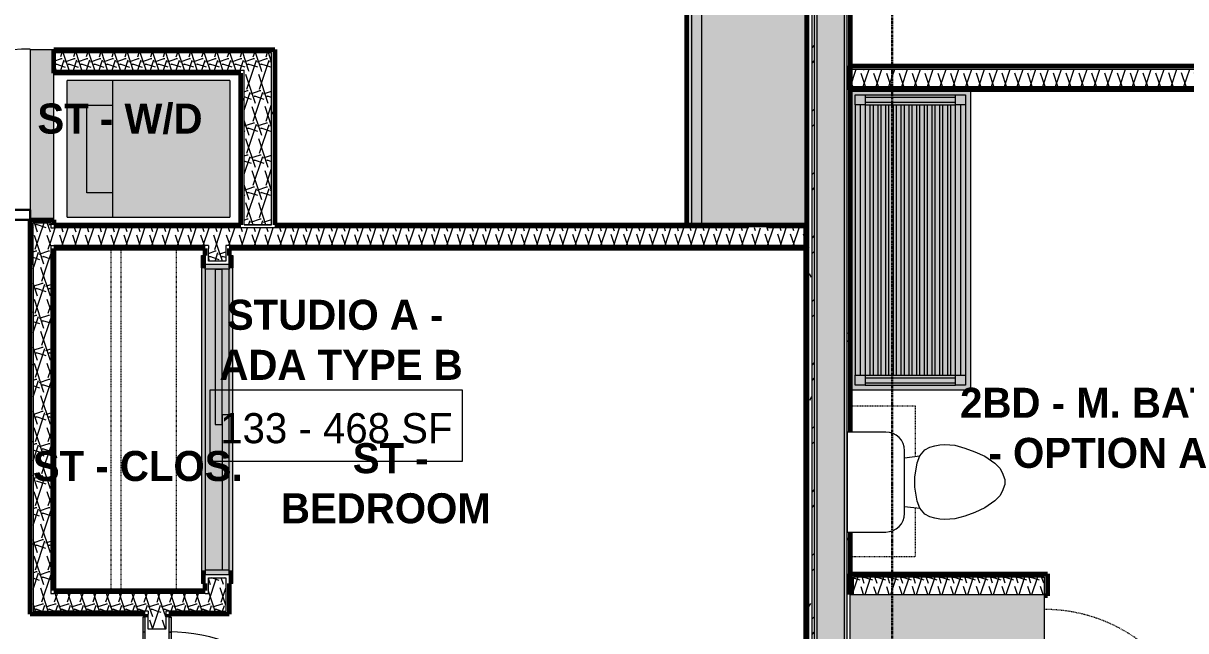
# Model space of a CAD drawing. Header units: inches. Extents: x -4110 to -1807, y 9775 to 11251.
# Drawn here: x -2673.8 to -2441.7, y 10570.9 to 10692.1 of the extents above; entities that cross this region are included whole.
import ezdxf

# ---------------------------------------------------------------- set-up
doc = ezdxf.new("R2010")
doc.units = ezdxf.units.IN
doc.header["$MEASUREMENT"] = 0
doc.linetypes.add('Dash', pattern=[0.25, 0.125, -0.125])
doc.linetypes.add('Grid Line 1_2_', pattern=[0.875, 0.5, -0.125, 0.125, -0.125])
for name, color, linetype, lineweight in [('0-1', 7, 'Continuous', 5), ('0-2', 7, 'Continuous', 9), ('A-AREA-IDEN', 2, 'Continuous', 9), ('A-DOOR', 31, 'Continuous', 18), ('A-DOOR-3', 7, 'Continuous', 9), ('A-DOOR-4', 50, 'Continuous', 30), ('A-DOOR-FRAM-1', 31, 'Continuous', 18), ('A-DOOR-FRAM-2', 7, 'Continuous', 9), ('A-WALL', 113, 'Continuous', 18), ('A-WALL-1', 8, 'Continuous', 5), ('A-WALL-4', 252, 'Continuous', 18), ('A-WALL-5', 250, 'Continuous', 60), ('A-WALL-6', 10, 'Continuous', 18), ('A-WALL-PATT-1', 7, 'Continuous', 9), ('A-WALL-PATT-2', 253, 'Continuous', 9), ('A-WALL-PATT-4', 111, 'Continuous', 9), ('I-WALL-4', 2, 'Continuous', 5), ('I-WALL-5', 2, 'Continuous', 60), ('P-SANR-FIXT-1', 135, 'Continuous', 9), ('P-SANR-FIXT-2', 7, 'Continuous', 9), ('P-SANR-FIXT-3', 90, 'Continuous', 9), ('P-SANR-FIXT-4', 253, 'Continuous', 9), ('P-SANR-FIXT-HDLN-1', 7, 'Dash', 9), ('Q-CASE-1', 7, 'Continuous', 9), ('Q-CASE-3', 90, 'Continuous', 9), ('Q-CASE-4', 127, 'Continuous', 9), ('Q-CASE-5', 7, 'Dash', 9), ('Q-CASE-6', 253, 'Continuous', 9), ('Q-CASE-7', 250, 'Continuous', 60), ('Q-CASE-HDLN-1', 7, 'Dash', 9), ('S-GRID-1', 1, 'Grid Line 1_2_', 30)]:
    doc.layers.add(name, color=color, linetype=linetype, lineweight=lineweight)
doc.styles.add('Century Gothic', font='ufonts.com_century-gothic.ttf', dxfattribs={"height": 6})
doc.styles.add('Century Gothic_B', font='GOTHICB.TTF', dxfattribs={"height": 6})
pattern_1 = [(161.57, (0.32, 0.32), (-2.560496185, -0.000537386), [0, -18.214, 2.022, 0]), (18.43, (-0.32, 0.32), (-2.560496185, 0.000537386), [0, -18.214, 2.022, 0]), (108.43, (0.32, 0.32), (1.27922091, -6.400876726), [6.07, -14.166]), (71.57, (-0.32, 0.32), (1.27922091, 6.400876726), [6.07, -14.166])]
pattern_2 = [(0, (0, 0), (20.48, 5.12), [0.845, -14.515, 0.845, -14.515, -81.92]), (0, (0, 0), (20.48, 5.12), [-30.72, 0.845, -29.875, 0.845, -14.515, -35.84]), (0, (0, 0), (20.48, 5.12), [-76.8, 0.845, -9.395, 0.845, -24.755]), (120, (7.68, 2.56), (-14.67405, 15.1762003), [0.845, -14.515, 0.845, -14.515, -81.92]), (120, (7.68, 2.56), (-14.67405, 15.1762003), [-30.72, 0.845, -29.875, 0.845, -14.515, -35.84]), (120, (7.68, 2.56), (-14.67405, 15.1762003), [-76.8, 0.845, -9.395, 0.845, -24.755]), (240, (10.24, 12.8), (-5.80595, -20.2962003), [0.845, -14.515, 0.845, -14.515, -81.92]), (240, (10.24, 12.8), (-5.80595, -20.2962003), [-30.72, 0.845, -29.875, 0.845, -14.515, -35.84]), (240, (10.24, 12.8), (-5.80595, -20.2962003), [-76.8, 0.845, -9.395, 0.845, -24.755])]

# ---------------------------------------------------------------- blocks, each defined once
blk = doc.blocks.new('SLIDING - FLUSH - SLIDING - FLUSH - 5-0 x 6-8-3203586-ENLARGED RCP - 1ST FLOOR PLAN - WEST')
at = {"layer": 'A-DOOR'}
for points in [[(-31, 3.25), (-32.75, 3.25), (-32.75, 2.5), (-30.25, 2.5), (-30.25, 3.25)], [(-18.23, 3.25), (-30.25, 3.25), (-30.25, 2.5), (30.25, 2.5), (30.25, 3.25), (-11.23, 3.25)], [(31, 3.25), (30.25, 3.25), (30.25, 2.5), (32.75, 2.5), (32.75, 3.25), (31.63, 3.25)], [(30, 0.5), (-1, 0.5), (-1, -0.88), (30, -0.88)], [(-31, -2.25), (-32.75, -2.25), (-32.75, -3), (-30.25, -3), (-30.25, -2.25)], [(-18.23, -2.25), (-30.25, -2.25), (-30.25, -3), (30.25, -3), (30.25, -2.25), (-13.8, -2.25)], [(-18.23, -0.88), (-30, -0.88), (-30, -2.25), (1, -2.25), (1, -0.88), (-13.16, -0.88)], [(31.63, -2.25), (30.25, -2.25), (30.25, -3), (32.75, -3), (32.75, -2.25)]]:
    blk.add_hatch(color=256, dxfattribs=at).paths.add_polyline_path(points, flags=0)
at = {"layer": 'A-DOOR-FRAM-1'}
for points in [[(-30, 2.5), (-31, 2.5), (-31, -2.25), (-30, -2.25), (-30, 1.64)], [(30.25, 2.5), (30, 2.5), (30, -2.25), (31, -2.25), (31, 2.5)]]:
    blk.add_hatch(color=256, dxfattribs=at).paths.add_polyline_path(points, flags=0)
h = blk.add_hatch(color=256, dxfattribs=at)
h.paths.add_polyline_path([(-11.58, 2.5), (-30, 2.5), (-30, -0.88), (-1, -0.88), (-1, 0.5), (30, 0.5), (30, 2.5), (-1, 2.5)], flags=0)
h.paths.add_polyline_path([(30, -0.88), (1, -0.88), (1, -2.25), (30, -2.25), (30, -1.63)], flags=0)
at = {"layer": 'A-DOOR-3'}
for p, q in [((-32.75, 2.5), (-32.75, 3.25)), ((-30.25, 3.25), (-32.75, 3.25)), ((-32.75, 2.5), (-30.25, 2.5)), ((30.25, 3.25), (-30.25, 3.25)), ((-30.25, 3.25), (-30.25, 2.5)), ((30.25, 2.5), (30.25, 3.25)), ((30.25, 3.25), (32.75, 3.25)), ((32.75, 2.5), (30.25, 2.5)), ((32.75, 3.25), (32.75, 2.5)), ((30, 0.5), (-1, 0.5)), ((-1, 0.5), (-1, -0.88)), ((30, 0.5), (30, -0.88)), ((-32.75, -3), (-32.75, -2.25)), ((-30.25, -2.25), (-32.75, -2.25)), ((-30.25, -2.25), (-30.25, -3)), ((1, -0.88), (-30, -0.88)), ((-30, -0.88), (-30, -2.25)), ((-30, -2.25), (1, -2.25)), ((-1, -0.88), (30, -0.88)), ((1, -0.88), (1, -2.25)), ((30.25, -2.25), (32.75, -2.25)), ((30.25, -3), (30.25, -2.25)), ((32.75, -2.25), (32.75, -3)), ((-32.75, -3), (-30.25, -3)), ((-30.25, -3), (30.25, -3)), ((32.75, -3), (30.25, -3))]:
    blk.add_line(p, q, dxfattribs=at)
at = {"layer": 'A-DOOR-FRAM-2'}
for p, q in [((-31, -2.25), (-31, 2.5)), ((-30, 2.5), (-31, 2.5)), ((30, 2.5), (-30, 2.5)), ((-30, 2.5), (-30, -2.25)), ((30, -2.25), (30, 2.5)), ((30, 2.5), (31, 2.5)), ((31, 2.5), (31, -2.25)), ((-31, -2.25), (-30, -2.25)), ((1, -2.25), (30, -2.25)), ((31, -2.25), (30, -2.25))]:
    blk.add_line(p, q, dxfattribs=at)
blk = doc.blocks.new('SWING - SINGLE - FLUSH - SWING - FLUSH - 2-10 x 6-8 - PRIVACY-3983842-ENLARGED RCP - 1ST FLOOR PLAN - WEST')
at = {"layer": 'A-DOOR-FRAM-1'}
for points in [[(-20, 2.37), (-17, 2.37), (-17, 2.87), (-20, 2.87)], [(-7.96, 2.37), (17, 2.37), (17, 2.87), (-17, 2.87), (-17, 2.37)], [(17, 2.37), (20, 2.37), (20, 2.87), (17, 2.87)], [(-19.52, -2.88), (-17, -2.88), (-17, -2.38), (-20, -2.38), (-20, -2.88), (-19.8, -2.88)], [(-17, -2.88), (17, -2.88), (17, -2.38), (-17, -2.38)], [(17, -2.88), (20, -2.88), (20, -2.38), (17, -2.38)]]:
    blk.add_hatch(color=256, dxfattribs=at).paths.add_polyline_path(points, flags=0)
at = {"layer": 'A-DOOR-3'}
blk.add_arc((17, 2.37), 34.07, 93.3657, 180, dxfattribs=at)
at = {"layer": 'A-DOOR-4'}
for p, q in [((15, 2.37), (15, 36.38)), ((17, 36.38), (15, 36.38)), ((17, 2.37), (17, 36.38)), ((17, 2.37), (15, 2.37))]:
    blk.add_line(p, q, dxfattribs=at)
at = {"layer": 'A-DOOR-FRAM-2'}
for p, q in [((-17, 2.87), (-20, 2.87)), ((-20, 2.37), (-20, 2.87)), ((-20, 2.37), (-17, 2.37)), ((17, 2.87), (-17, 2.87)), ((-17, 2.37), (-17, 2.87)), ((-17, 2.37), (17, 2.37)), ((20, 2.87), (17, 2.87)), ((17, 2.37), (17, 2.87)), ((17, 2.37), (20, 2.37)), ((20, 2.37), (20, 2.87)), ((-17, -2.38), (-20, -2.38)), ((-20, -2.38), (-20, -2.88)), ((-20, -2.88), (-17, -2.88)), ((17, -2.38), (-17, -2.38)), ((-17, -2.38), (-17, -2.88)), ((-17, -2.88), (17, -2.88)), ((20, -2.38), (17, -2.38)), ((17, -2.38), (17, -2.88)), ((17, -2.88), (20, -2.88)), ((20, -2.38), (20, -2.88))]:
    blk.add_line(p, q, dxfattribs=at)
blk = doc.blocks.new('OD_CW_Closet - OD_CW_Closet-3786599-ENLARGED RCP - 1ST FLOOR PLAN - WEST')
at = {"layer": 'Q-CASE-HDLN-1'}
for p, q in [((0.74, 0), (68.99, 0)), ((0.74, -11), (68.99, -11)), ((0.74, -13), (68.99, -13)), ((68.99, -24), (0.74, -24))]:
    blk.add_line(p, q, dxfattribs=at)
blk = doc.blocks.new('SWING - SINGLE - FLUSH - SWING - OFFSET PIVOT - 34_ x 80_ - DRYWALL FRAME-3983854-ENLARGED RCP - 1ST FLOOR PLAN - WEST')
at = {"layer": 'A-DOOR-3'}
blk.add_arc((17, -2.37), 34.07, 180, 266.6343, dxfattribs=at)
at = {"layer": 'A-DOOR-4'}
for p, q in [((15, -2.37), (15, -36.38)), ((17, -2.37), (15, -2.37)), ((17, -2.37), (17, -36.38)), ((17, -36.38), (15, -36.38))]:
    blk.add_line(p, q, dxfattribs=at)
blk = doc.blocks.new('Stacked Washer and Dryer - 26_x25_ - Private-1352637-ENLARGED RCP - 1ST FLOOR PLAN - WEST')
at = {"layer": 'P-SANR-FIXT-1'}
blk.add_hatch(color=256, dxfattribs=at).paths.add_polyline_path([(0, 13.62), (0, -13.63), (32.44, -13.63), (32.44, 13.62), (9.93, 13.62)], flags=0)
at = {"layer": 'P-SANR-FIXT-2'}
for p, q in [((32.44, 13.62), (0, 13.62)), ((0, -13.63), (0, 13.62)), ((23.34, 13.62), (23.34, -13.63)), ((32.44, 13.62), (32.44, -13.63)), ((23.34, 8.75), (28.53, 8.75)), ((28.53, 8.75), (28.53, -8.75)), ((28.53, -8.75), (23.34, -8.75)), ((0, -13.63), (32.44, -13.63))]:
    blk.add_line(p, q, dxfattribs=at)
blk = doc.blocks.new('OD_CW_Base Cabinet - OD_CW_Base Cabinet-3857750-ENLARGED RCP - 1ST FLOOR PLAN - WEST')
at = {"layer": 'Q-CASE-6'}
for points in [[(0.74, 24), (0.74, 3), (162.69, 3), (162.69, 24), (68.76, 24)], [(0.74, 1), (162.69, 1), (162.69, 3), (0.74, 3)], [(0.74, 0), (162.69, 0), (162.69, 1), (0.74, 1)]]:
    blk.add_hatch(color=256, dxfattribs=at).paths.add_polyline_path(points, flags=0)
at = {"layer": 'Q-CASE-1'}
for p, q in [((0.74, 24), (0.74, 3)), ((0.74, 24), (162.69, 24)), ((162.69, 3), (162.69, 24)), ((0.74, 3), (0.74, 1)), ((0.74, 3), (162.69, 3)), ((162.69, 1), (162.69, 3)), ((0.74, 1), (0.74, 0)), ((0.74, 1), (162.69, 1)), ((0.74, 1), (162.69, 1)), ((0.74, 0), (162.69, 0)), ((162.69, 0), (162.69, 1))]:
    blk.add_line(p, q, dxfattribs=at)
at = {"layer": 'Q-CASE-7'}
for p, q in [((162.69, 24), (0.74, 24)), ((0.74, 24), (0.74, 0)), ((162.69, 0), (162.69, 24)), ((0.74, 0), (162.69, 0))]:
    blk.add_line(p, q, dxfattribs=at)
blk = doc.blocks.new('Toilet-Domestic-3D - Toilet-Domestic-3D-3234795-ENLARGED RCP - 1ST FLOOR PLAN - WEST')
at = {"layer": 'P-SANR-FIXT-2'}
for p, q in [((-1.87, 11.5), (-0.5, 12)), ((-0.5, 12), (0.5, 12)), ((0.5, 12), (1.87, 11.5)), ((-5.13, 8), (-3.74, 10)), ((-3.74, 10), (-2.74, 11)), ((-2.74, 11), (-1.87, 11.5)), ((1.87, 11.5), (2.74, 11)), ((2.74, 11), (3.74, 10)), ((3.74, 10), (5.13, 8)), ((-6.06, 6), (-5.13, 8)), ((5.13, 8), (6.06, 6)), ((-6.79, 4), (-6.06, 6)), ((6.06, 6), (6.79, 4)), ((-7.33, 1.99), (-6.79, 4)), ((6.79, 4), (7.33, 1.99)), ((-7.5, 0), (-7.33, 1.99)), ((7.33, 1.99), (7.5, 0)), ((-7.41, -1), (-7.5, 0)), ((-7.24, -2), (-7.41, -1)), ((-6.97, -3), (-7.24, -2)), ((7.24, -2), (6.97, -3)), ((7.41, -1), (7.24, -2)), ((7.5, 0), (7.41, -1)), ((-6.4, -4), (-6.97, -3)), ((-5.21, -5), (-6.4, -4)), ((6.4, -4), (5.21, -5)), ((6.97, -3), (6.4, -4)), ((-3.84, -5.5), (-5.21, -5)), ((-4.86, -8.02), (-5.21, -5)), ((-1, -6), (-3.84, -5.5)), ((1, -6), (-1, -6)), ((3.84, -5.5), (1, -6)), ((5.21, -5), (3.84, -5.5)), ((4.86, -8.02), (5.21, -5)), ((6.25, -8.02), (-6.25, -8.02)), ((-9.98, -11.75), (-9.98, -19.48)), ((9.98, -19.48), (9.98, -11.75)), ((-9.98, -19.48), (9.98, -19.48))]:
    blk.add_line(p, q, dxfattribs=at)
for centre, start, end in [((-6.25, -11.75), 90, 180), ((6.25, -11.75), 0, 90)]:
    blk.add_arc(centre, 3.73, start, end, dxfattribs=at)
blk = doc.blocks.new('Bath Vanity - Bath Vanity 60_-V10-ENLARGED RCP - 1ST FLOOR PLAN - WEST')
at = {"layer": 'Q-CASE-3'}
h = blk.add_hatch(color=256, dxfattribs=at)
h.paths.add_polyline_path([(-29.26, 0), (-29.26, -24), (30.74, -24), (30.74, 0), (-28.51, 0)], flags=0)
h.paths.add_polyline_path([(-28.26, -22), (-28.26, -1), (29.74, -1), (29.74, -23), (-28.26, -23)], flags=0)
h.paths.add_polyline_path([(-26.26, -21), (-26.26, -22), (27.74, -22), (27.74, -21), (12.55, -21)], flags=0)
h.paths.add_polyline_path([(-26.26, -13.27), (-26.26, -13.82), (27.74, -13.82), (27.74, -13.27), (12.55, -13.27)], flags=0)
h.paths.add_polyline_path([(-26.26, -2), (-26.26, -3), (27.74, -3), (27.74, -2), (12.55, -2)], flags=0)
h.paths.add_polyline_path([(-26.26, -10.18), (-26.26, -10.73), (27.74, -10.73), (27.74, -10.18), (12.55, -10.18)], flags=0)
h.paths.add_polyline_path([(-26.26, -8.64), (-26.26, -9.18), (27.74, -9.18), (27.74, -8.64), (12.55, -8.64)], flags=0)
h.paths.add_polyline_path([(-26.26, -7.09), (-26.26, -7.64), (27.74, -7.64), (27.74, -7.09), (12.55, -7.09)], flags=0)
h.paths.add_polyline_path([(-26.26, -15.36), (27.74, -15.36), (27.74, -14.82), (-26.26, -14.82)], flags=0)
h.paths.add_polyline_path([(-26.26, -16.91), (27.74, -16.91), (27.74, -16.36), (-26.26, -16.36)], flags=0)
h.paths.add_polyline_path([(-26.26, -5.55), (-26.26, -6.09), (27.74, -6.09), (27.74, -5.55), (12.55, -5.55)], flags=0)
h.paths.add_polyline_path([(-26.26, -18.45), (27.74, -18.45), (27.74, -17.91), (-26.26, -17.91)], flags=0)
h.paths.add_polyline_path([(-26.26, -4), (-26.26, -4.55), (27.74, -4.55), (27.74, -4), (12.55, -4)], flags=0)
h.paths.add_polyline_path([(-26.26, -11.73), (-26.26, -12.27), (27.74, -12.27), (27.74, -11.73), (12.55, -11.73)], flags=0)
h.paths.add_polyline_path([(-26.26, -19.45), (-26.26, -20), (27.74, -20), (27.74, -19.45), (12.55, -19.45)], flags=0)
at = {"layer": 'Q-CASE-4'}
h = blk.add_hatch(color=256, dxfattribs=at)
h.paths.add_polyline_path([(-28.26, -22), (-28.26, -23), (-26.26, -23), (-26.26, -21), (-28.26, -21)], flags=0)
h.paths.add_polyline_path([(-28.26, -1), (-28.26, -3), (-26.26, -3), (-26.26, -1)], flags=0)
h.paths.add_polyline_path([(27.74, -23), (29.74, -23), (29.74, -21), (27.74, -21), (27.74, -22)], flags=0)
h.paths.add_polyline_path([(27.74, -3), (29.74, -3), (29.74, -1), (27.74, -1), (27.74, -2)], flags=0)
for points in [[(-26.26, -1), (-26.26, -2), (27.74, -2), (27.74, -1), (12.55, -1)], [(-28.26, -20), (-28.26, -21), (-27.76, -21), (-27.76, -3), (-28.26, -3), (-28.26, -19.45)], [(-27.76, -21), (-26.76, -21), (-26.76, -3), (-27.76, -3), (-27.76, -20.24)], [(-26.76, -3), (-26.76, -21), (-26.26, -21), (-26.26, -3)], [(-26.26, -3), (-26.26, -4), (27.74, -4), (27.74, -3), (12.55, -3)], [(-26.26, -4.55), (-26.26, -5.55), (27.74, -5.55), (27.74, -4.55), (12.55, -4.55)], [(27.74, -5.55), (27.74, -21), (28.24, -21), (28.24, -3), (27.74, -3), (27.74, -4.55)], [(28.24, -4.55), (28.24, -21), (29.24, -21), (29.24, -3), (28.24, -3), (28.24, -4)], [(29.24, -4.55), (29.24, -21), (29.74, -21), (29.74, -3), (29.24, -3), (29.24, -4)], [(-26.26, -6.09), (-26.26, -7.09), (27.74, -7.09), (27.74, -6.09), (12.55, -6.09)], [(-26.26, -7.64), (-26.26, -8.64), (27.74, -8.64), (27.74, -7.64), (12.55, -7.64)], [(-26.26, -9.18), (-26.26, -10.18), (27.74, -10.18), (27.74, -9.18), (12.55, -9.18)], [(-26.26, -10.73), (-26.26, -11.73), (27.74, -11.73), (27.74, -10.73), (12.55, -10.73)], [(-26.26, -12.27), (-26.26, -13.27), (27.74, -13.27), (27.74, -12.27), (12.55, -12.27)], [(-26.26, -13.82), (-26.26, -14.82), (27.74, -14.82), (27.74, -13.82), (12.55, -13.82)], [(-26.26, -15.36), (-26.26, -16.36), (27.74, -16.36), (27.74, -15.36), (12.55, -15.36)], [(-26.26, -16.91), (-26.26, -17.91), (27.74, -17.91), (27.74, -16.91), (12.55, -16.91)], [(-26.26, -18.45), (-26.26, -19.45), (27.74, -19.45), (27.74, -18.45), (12.55, -18.45)], [(-26.26, -20), (-26.26, -21), (27.74, -21), (27.74, -20), (12.55, -20)], [(-26.26, -23), (27.74, -23), (27.74, -22), (-26.26, -22)]]:
    blk.add_hatch(color=256, dxfattribs=at).paths.add_polyline_path(points, flags=0)
at = {"layer": 'Q-CASE-1'}
for p, q in [((-29.26, -24), (-29.26, 0)), ((-28.26, -3), (-28.26, -1)), ((-28.26, -1), (-26.26, -1)), ((27.74, -1), (-26.26, -1)), ((-26.26, -1), (-26.26, -3)), ((27.74, -2), (-26.26, -2)), ((27.74, -3), (27.74, -1)), ((27.74, -1), (29.74, -1)), ((29.74, -1), (29.74, -3)), ((-28.26, -3), (-28.26, -21)), ((-26.26, -3), (-28.26, -3)), ((-27.76, -3), (-27.76, -21)), ((-26.76, -3), (-26.76, -21)), ((27.74, -3), (-26.26, -3)), ((-26.26, -3), (-26.26, -21)), ((-26.26, -4), (27.74, -4)), ((27.74, -4.55), (-26.26, -4.55)), ((27.74, -3), (27.74, -21)), ((29.74, -3), (27.74, -3)), ((28.24, -3), (28.24, -21)), ((29.24, -3), (29.24, -21)), ((29.74, -3), (29.74, -21)), ((-26.26, -5.55), (27.74, -5.55)), ((27.74, -6.09), (-26.26, -6.09)), ((-26.26, -7.09), (27.74, -7.09)), ((27.74, -7.64), (-26.26, -7.64)), ((-26.26, -8.64), (27.74, -8.64)), ((27.74, -9.18), (-26.26, -9.18)), ((-26.26, -10.18), (27.74, -10.18)), ((27.74, -10.73), (-26.26, -10.73)), ((-26.26, -11.73), (27.74, -11.73)), ((27.74, -12.27), (-26.26, -12.27)), ((-26.26, -13.27), (27.74, -13.27)), ((27.74, -13.82), (-26.26, -13.82)), ((-26.26, -14.82), (27.74, -14.82)), ((27.74, -15.36), (-26.26, -15.36)), ((-26.26, -16.36), (27.74, -16.36)), ((27.74, -16.91), (-26.26, -16.91)), ((-26.26, -17.91), (27.74, -17.91)), ((27.74, -18.45), (-26.26, -18.45)), ((-26.26, -19.45), (27.74, -19.45)), ((27.74, -20), (-26.26, -20)), ((-28.26, -23), (-28.26, -21)), ((-28.26, -21), (-26.26, -21)), ((-26.26, -23), (-28.26, -23)), ((-26.26, -21), (27.74, -21)), ((-26.26, -21), (-26.26, -23)), ((27.74, -22), (-26.26, -22)), ((27.74, -23), (-26.26, -23)), ((27.74, -23), (27.74, -21)), ((27.74, -21), (29.74, -21)), ((29.74, -23), (27.74, -23)), ((29.74, -21), (29.74, -23)), ((30.74, -24), (-29.26, -24))]:
    blk.add_line(p, q, dxfattribs=at)
blk = doc.blocks.new('300 Series Wall Hung Cabinet_326 - 30_-V11-ENLARGED RCP - 1ST FLOOR PLAN - WEST')
at = {"layer": 'Q-CASE-5'}
for p, q in [((-10.1, -0.19), (-15, -0.19)), ((-15, -0.19), (-15, -13.19)), ((15, -0.19), (9.85, -0.19)), ((15, -13.19), (15, -0.19)), ((-15, -13.19), (-5.24, -13.19)), ((4.99, -13.19), (15, -13.19))]:
    blk.add_line(p, q, dxfattribs=at)
blk = doc.blocks.new('The Shower - The Shower-4051523-ENLARGED RCP - 1ST FLOOR PLAN - WEST')
at = {"layer": 'P-SANR-FIXT-3'}
h = blk.add_hatch(color=256, dxfattribs=at)
h.paths.add_polyline_path([(38.5, 39.25), (0, 39.25), (0, 0.5), (38.5, 0.5), (38.5, 31.36)], flags=0)
h.paths.add_polyline_path([(20.75, 35.56), (20.7, 35.17), (20.55, 34.81), (20.31, 34.5), (20, 34.26), (19.64, 34.11), (19.25, 34.06), (18.86, 34.11), (18.5, 34.26), (18.19, 34.5), (17.95, 34.81), (17.8, 35.17), (17.75, 35.59), (17.8, 35.95), (17.95, 36.31), (18.19, 36.62), (18.5, 36.86), (18.86, 37.01), (19.25, 37.06), (19.64, 37.01), (20.04, 36.83), (20.31, 36.62), (20.55, 36.31), (20.7, 35.95), (20.75, 35.59)], flags=0)
at = {"layer": 'P-SANR-FIXT-4'}
blk.add_hatch(color=256, dxfattribs=at).paths.add_polyline_path([(20.75, 35.56), (20.7, 35.95), (20.55, 36.31), (20.31, 36.62), (20, 36.86), (19.64, 37.01), (19.25, 37.06), (18.86, 37.01), (18.5, 36.86), (18.19, 36.62), (17.95, 36.31), (17.8, 35.95), (17.75, 35.53), (17.8, 35.17), (17.95, 34.81), (18.19, 34.5), (18.5, 34.26), (18.86, 34.11), (19.25, 34.06), (19.64, 34.11), (20, 34.26), (20.31, 34.5), (20.55, 34.81), (20.7, 35.17), (20.75, 35.54)], flags=0)
at = {"layer": 'P-SANR-FIXT-2'}
for p, q in [((0, 0.5), (0, 39.25)), ((0, 39.25), (38.5, 39.25)), ((38.5, 39.25), (38.5, 0.5)), ((38.5, 0.5), (0, 0.5))]:
    blk.add_line(p, q, dxfattribs=at)
for start, end in [(0, 180), (180, 360)]:
    blk.add_arc((19.25, 35.56), 1.5, start, end, dxfattribs=at)
at = {"layer": 'P-SANR-FIXT-HDLN-1'}
blk.add_line((35, 39.25), (35, 71.25), dxfattribs=at)
blk.add_arc((35, 39.25), 32, 90, 180, dxfattribs=at)
blk = doc.blocks.new('CTR - 1st Phase - Unit Layouts_rvt-1-ENLARGED RCP - 1ST FLOOR PLAN - WEST')
at = {"layer": 'A-WALL-1'}
blk.add_hatch(color=256, dxfattribs=at).paths.add_polyline_path([(-2671.83, 10652.91), (-2667.75, 10652.91), (-2667.75, 10686.91), (-2672.5, 10686.91), (-2672.5, 10652.91), (-2671.87, 10652.91)], flags=0)
at = {"layer": 'A-WALL-4'}
blk.add_hatch(color=256, dxfattribs=at).paths.add_polyline_path([(-2469.31, 10577.85), (-2469.31, 10578.1), (-2469.94, 10578.1), (-2469.94, 10577.85), (-2469.41, 10577.85)], flags=0)
at = {"layer": 'A-WALL-PATT-1'}
h = blk.add_hatch(dxfattribs=at)
h.set_pattern_fill('FP_1', color=256, style=0, pattern_type=2)
h.set_pattern_definition(pattern_2)
h.paths.add_polyline_path([(-2667.75, 10686.29), (-2623.62, 10686.29), (-2623.62, 10686.91), (-2667.75, 10686.91)], flags=0)
h = blk.add_hatch(dxfattribs=at)
h.set_pattern_fill('FP_1', color=256, style=0, pattern_type=2)
h.set_pattern_definition(pattern_2)
h.paths.add_polyline_path([(-2624.25, 10651.91), (-2623.62, 10651.91), (-2623.62, 10686.29), (-2624.25, 10686.29), (-2624.25, 10651.92)], flags=0)
h = blk.add_hatch(dxfattribs=at)
h.set_pattern_fill('FP_1', color=256, style=0, pattern_type=2)
h.set_pattern_definition(pattern_2)
h.paths.add_polyline_path([(-2629.75, 10651.91), (-2629.75, 10682.16), (-2630.37, 10682.16), (-2630.37, 10651.91)], flags=0)
h = blk.add_hatch(dxfattribs=at)
h.set_pattern_fill('FP_1', color=256, style=0, pattern_type=2)
h.set_pattern_definition(pattern_2)
h.paths.add_polyline_path([(-2438.31, 10682.98), (-2434.19, 10682.98), (-2434.19, 10683.6), (-2508.69, 10683.6), (-2508.69, 10682.98), (-2477.82, 10682.98)], flags=0)
h = blk.add_hatch(dxfattribs=at)
h.set_pattern_fill('FP_1', color=256, style=0, pattern_type=2)
h.set_pattern_definition(pattern_2)
h.paths.add_polyline_path([(-2477.82, 10678.85), (-2438.31, 10678.85), (-2438.31, 10679.48), (-2508.69, 10679.48), (-2508.69, 10678.85), (-2484.69, 10678.85)], flags=0)
h = blk.add_hatch(dxfattribs=at)
h.set_pattern_fill('FP_1', color=256, style=0, pattern_type=2)
h.set_pattern_definition(pattern_2)
h.paths.add_polyline_path([(-2672.5, 10643.92), (-2671.87, 10643.92), (-2671.87, 10652.29), (-2670.12, 10652.29), (-2670.12, 10652.91), (-2672.5, 10652.91), (-2672.5, 10647.79)], flags=0)
h = blk.add_hatch(dxfattribs=at)
h.set_pattern_fill('FP_1', color=256, style=0, pattern_type=2)
h.set_pattern_definition(pattern_2)
h.paths.add_polyline_path([(-2525.19, 10651.29), (-2517.56, 10651.29), (-2517.56, 10651.91), (-2525.19, 10651.91)], flags=0)
h.paths.add_polyline_path([(-2630.37, 10651.29), (-2528.94, 10651.29), (-2528.94, 10651.91), (-2630.37, 10651.91)], flags=0)
h = blk.add_hatch(dxfattribs=at)
h.set_pattern_fill('FP_1', color=256, style=0, pattern_type=2)
h.set_pattern_definition(pattern_2)
h.paths.add_polyline_path([(-2538.37, 10647.16), (-2517.56, 10647.16), (-2517.56, 10647.79), (-2630.37, 10647.79), (-2630.37, 10647.16), (-2545.18, 10647.16)], flags=0)
h = blk.add_hatch(dxfattribs=at)
h.set_pattern_fill('FP_1', color=256, style=0, pattern_type=2)
h.set_pattern_definition(pattern_2)
h.paths.add_polyline_path([(-2672.5, 10574.16), (-2671.87, 10574.16), (-2671.87, 10643.92), (-2672.5, 10643.92), (-2672.5, 10578.29)], flags=0)
h = blk.add_hatch(dxfattribs=at)
h.set_pattern_fill('FP_1', color=256, style=0, pattern_type=2)
h.set_pattern_definition(pattern_2)
h.paths.add_polyline_path([(-2668.37, 10578.29), (-2667.75, 10578.29), (-2667.75, 10643.92), (-2668.37, 10643.92), (-2668.37, 10578.41)], flags=0)
h = blk.add_hatch(dxfattribs=at)
h.set_pattern_fill('FP_1', color=256, style=0, pattern_type=2)
h.set_pattern_definition(pattern_2)
h.paths.add_polyline_path([(-2508.69, 10578.1), (-2508.06, 10578.1), (-2508.06, 10581.6), (-2469.94, 10581.6), (-2469.94, 10578.1), (-2469.31, 10578.1), (-2469.31, 10582.23), (-2508.69, 10582.23), (-2508.69, 10578.11)], flags=0)
h = blk.add_hatch(dxfattribs=at)
h.set_pattern_fill('FP_1', color=256, style=0, pattern_type=2)
h.set_pattern_definition(pattern_2)
h.paths.add_polyline_path([(-2646.22, 10578.29), (-2637.5, 10578.29), (-2637.5, 10578.91), (-2667.75, 10578.91), (-2667.74, 10578.29), (-2648.87, 10578.29)], flags=0)
at = {"layer": 'A-WALL-PATT-2'}
h = blk.add_hatch(dxfattribs=at)
h.set_pattern_fill('FP_2', color=256, style=0, pattern_type=2)
h.set_pattern_definition(pattern_1)
h.paths.add_polyline_path([(-2667.75, 10682.79), (-2624.25, 10682.79), (-2624.25, 10686.29), (-2667.75, 10686.29)], flags=0)
h = blk.add_hatch(dxfattribs=at)
h.set_pattern_fill('FP_2', color=256, style=0, pattern_type=2)
h.set_pattern_definition(pattern_1)
h.paths.add_polyline_path([(-2629.38, 10651.91), (-2624.25, 10651.91), (-2624.25, 10682.79), (-2629.75, 10682.79), (-2629.75, 10651.91)], flags=0)
h = blk.add_hatch(dxfattribs=at)
h.set_pattern_fill('FP_2', color=256, style=0, pattern_type=2)
h.set_pattern_definition(pattern_1)
h.paths.add_polyline_path([(-2477.82, 10679.48), (-2437.69, 10679.48), (-2437.69, 10682.98), (-2508.69, 10682.98), (-2508.69, 10679.48), (-2484.69, 10679.48)], flags=0)
h = blk.add_hatch(dxfattribs=at)
h.set_pattern_fill('FP_2', color=256, style=0, pattern_type=2)
h.set_pattern_definition(pattern_1)
h.paths.add_polyline_path([(-2668.37, 10643.92), (-2668.37, 10652.29), (-2671.87, 10652.29), (-2671.87, 10643.92), (-2670.12, 10643.92)], flags=0)
h = blk.add_hatch(dxfattribs=at)
h.set_pattern_fill('FP_2', color=256, style=0, pattern_type=2)
h.set_pattern_definition(pattern_1)
h.paths.add_polyline_path([(-2667.75, 10647.79), (-2629.75, 10647.79), (-2629.75, 10651.29), (-2668.37, 10651.29), (-2668.37, 10647.79)], flags=0)
h = blk.add_hatch(dxfattribs=at)
h.set_pattern_fill('FP_2', color=256, style=0, pattern_type=2)
h.set_pattern_definition(pattern_1)
h.paths.add_polyline_path([(-2629.75, 10647.79), (-2517.37, 10647.79), (-2517.56, 10647.87), (-2517.56, 10651.29), (-2629.75, 10651.29), (-2629.75, 10650.4)], flags=0)
h = blk.add_hatch(dxfattribs=at)
h.set_pattern_fill('FP_2', color=256, style=0, pattern_type=2)
h.set_pattern_definition(pattern_1)
h.paths.add_polyline_path([(-2633.37, 10574.79), (-2633.37, 10581.41), (-2636.87, 10581.41), (-2636.87, 10574.79)], flags=0)
h.paths.add_polyline_path([(-2633.37, 10644.66), (-2633.37, 10647.79), (-2636.87, 10647.79), (-2636.87, 10644.66), (-2635.12, 10644.66)], flags=0)
h = blk.add_hatch(dxfattribs=at)
h.set_pattern_fill('FP_2', color=256, style=0, pattern_type=2)
h.set_pattern_definition(pattern_1)
h.paths.add_polyline_path([(-2668.37, 10574.79), (-2668.37, 10643.92), (-2671.87, 10643.92), (-2671.87, 10574.79), (-2670.12, 10574.79)], flags=0)
h = blk.add_hatch(dxfattribs=at)
h.set_pattern_fill('FP_2', color=256, style=0, pattern_type=2)
h.set_pattern_definition(pattern_1)
h.paths.add_polyline_path([(-2508.06, 10578.1), (-2469.94, 10578.1), (-2469.94, 10581.6), (-2508.06, 10581.6), (-2508.06, 10578.53)], flags=0)
h = blk.add_hatch(dxfattribs=at)
h.set_pattern_fill('FP_2', color=256, style=0, pattern_type=2)
h.set_pattern_definition(pattern_1)
h.paths.add_polyline_path([(-2668.37, 10574.79), (-2636.87, 10574.79), (-2636.87, 10578.29), (-2668.37, 10578.29)], flags=0)
h = blk.add_hatch(dxfattribs=at)
h.set_pattern_fill('FP_2', color=256, style=0, pattern_type=2)
h.set_pattern_definition(pattern_1)
h.paths.add_polyline_path([(-2647.12, 10475.54), (-2645.37, 10475.54), (-2645.37, 10489.91), (-2648.87, 10489.91), (-2648.87, 10475.54)], flags=0)
h.paths.add_polyline_path([(-2647.12, 10525.16), (-2645.37, 10525.16), (-2645.37, 10535.91), (-2648.87, 10535.91), (-2648.87, 10525.16)], flags=0)
h.paths.add_polyline_path([(-2647.12, 10571.16), (-2645.37, 10571.16), (-2645.37, 10574.79), (-2648.87, 10574.79), (-2648.87, 10571.16)], flags=0)
at = {"layer": 'A-WALL-5'}
for p, q in [((-2667.75, 10682.16), (-2667.75, 10686.91)), ((-2667.75, 10686.91), (-2623.62, 10686.91)), ((-2623.62, 10686.91), (-2623.62, 10686.29)), ((-2623.62, 10686.29), (-2623.62, 10682.16)), ((-2630.37, 10682.16), (-2667.75, 10682.16)), ((-2630.37, 10651.91), (-2630.37, 10682.16)), ((-2623.62, 10682.16), (-2623.62, 10651.91)), ((-2508.69, 10678.85), (-2508.69, 10683.6)), ((-2508.69, 10683.6), (-2438.31, 10683.6)), ((-2438.31, 10678.85), (-2508.69, 10678.85)), ((-2672.5, 10643.92), (-2672.5, 10652.91)), ((-2672.5, 10652.91), (-2667.75, 10652.91)), ((-2667.75, 10652.91), (-2667.75, 10651.91)), ((-2667.75, 10651.91), (-2630.37, 10651.91)), ((-2623.62, 10651.91), (-2541.37, 10651.91)), ((-2517.37, 10651.91), (-2517.37, 10647.16)), ((-2667.75, 10647.16), (-2667.75, 10643.92)), ((-2637.5, 10647.16), (-2667.75, 10647.16)), ((-2637.5, 10645.79), (-2637.5, 10647.16)), ((-2632.75, 10647.16), (-2632.75, 10645.79)), ((-2630.37, 10647.16), (-2632.75, 10647.16)), ((-2517.37, 10647.16), (-2630.37, 10647.16)), ((-2672.5, 10574.16), (-2672.5, 10643.92)), ((-2667.75, 10643.92), (-2667.75, 10578.91)), ((-2508.69, 10581.6), (-2508.69, 10582.23)), ((-2508.69, 10582.23), (-2469.31, 10582.23)), ((-2508.69, 10578.1), (-2508.69, 10581.6)), ((-2469.31, 10582.23), (-2469.31, 10581.6)), ((-2469.31, 10581.6), (-2469.31, 10578.1)), ((-2637.5, 10578.91), (-2637.5, 10580.29)), ((-2632.75, 10580.29), (-2632.75, 10574.16)), ((-2667.75, 10578.91), (-2637.5, 10578.91)), ((-2469.31, 10577.85), (-2469.94, 10577.85)), ((-2469.31, 10578.1), (-2469.31, 10577.85)), ((-2671.87, 10574.16), (-2672.5, 10574.16)), ((-2667.75, 10574.16), (-2671.87, 10574.16)), ((-2649.5, 10574.16), (-2667.75, 10574.16)), ((-2649.5, 10573.54), (-2649.5, 10574.16)), ((-2644.75, 10574.16), (-2644.75, 10573.54)), ((-2637.5, 10574.16), (-2644.75, 10574.16)), ((-2633.37, 10574.16), (-2637.5, 10574.16)), ((-2632.75, 10574.16), (-2633.37, 10574.16))]:
    blk.add_line(p, q, dxfattribs=at)
at = {"layer": 'A-WALL-6'}
for p, q in [((-2672.5, 10686.91), (-2672.5, 10652.91)), ((-2672.5, 10686.91), (-2667.75, 10686.91)), ((-2667.75, 10686.29), (-2624.25, 10686.29)), ((-2624.25, 10682.79), (-2624.25, 10686.29)), ((-2667.75, 10682.79), (-2629.75, 10682.79)), ((-2667.75, 10652.91), (-2667.75, 10682.16)), ((-2629.75, 10682.16), (-2629.75, 10682.79)), ((-2629.75, 10651.91), (-2629.75, 10682.16)), ((-2624.25, 10682.16), (-2624.25, 10682.79)), ((-2624.25, 10651.91), (-2624.25, 10682.16)), ((-2508.69, 10682.98), (-2438.31, 10682.98)), ((-2508.69, 10679.48), (-2438.31, 10679.48)), ((-2671.87, 10643.92), (-2671.87, 10652.29)), ((-2671.87, 10652.29), (-2670.12, 10652.29)), ((-2670.12, 10652.29), (-2668.37, 10652.29)), ((-2668.37, 10652.29), (-2668.37, 10651.29)), ((-2668.37, 10651.29), (-2667.75, 10651.29)), ((-2630.37, 10651.29), (-2667.75, 10651.29)), ((-2629.75, 10651.29), (-2630.37, 10651.29)), ((-2629.75, 10651.29), (-2630.37, 10651.29)), ((-2629.75, 10651.91), (-2624.25, 10651.91)), ((-2624.25, 10651.91), (-2629.75, 10651.91)), ((-2528.94, 10651.29), (-2629.75, 10651.29)), ((-2525.19, 10651.29), (-2525.44, 10651.29)), ((-2517.37, 10651.29), (-2525.19, 10651.29)), ((-2668.37, 10647.79), (-2668.37, 10643.92)), ((-2668.37, 10647.79), (-2667.75, 10647.79)), ((-2636.87, 10647.79), (-2667.75, 10647.79)), ((-2636.87, 10647.79), (-2636.87, 10647.16)), ((-2636.87, 10644.66), (-2636.87, 10647.16)), ((-2633.37, 10647.79), (-2633.37, 10647.16)), ((-2630.37, 10647.79), (-2633.37, 10647.79)), ((-2633.37, 10647.16), (-2633.37, 10644.66)), ((-2629.75, 10647.79), (-2630.37, 10647.79)), ((-2629.75, 10647.79), (-2630.37, 10647.79)), ((-2517.37, 10647.79), (-2629.75, 10647.79)), ((-2635.12, 10644.66), (-2636.87, 10644.66)), ((-2633.37, 10644.66), (-2635.12, 10644.66)), ((-2671.87, 10643.92), (-2671.87, 10574.79)), ((-2668.37, 10643.92), (-2668.37, 10578.29)), ((-2508.06, 10578.1), (-2508.06, 10581.6)), ((-2508.06, 10581.6), (-2469.94, 10581.6)), ((-2469.94, 10581.6), (-2469.94, 10578.1)), ((-2636.87, 10578.29), (-2636.87, 10581.41)), ((-2636.87, 10581.41), (-2635.12, 10581.41)), ((-2635.12, 10581.41), (-2633.37, 10581.41)), ((-2633.37, 10581.41), (-2633.37, 10574.79)), ((-2668.37, 10578.29), (-2667.75, 10578.29)), ((-2637.5, 10578.29), (-2667.75, 10578.29)), ((-2637.5, 10578.29), (-2636.87, 10578.29)), ((-2469.94, 10578.1), (-2469.31, 10578.1)), ((-2469.94, 10578.1), (-2469.31, 10578.1)), ((-2671.87, 10574.79), (-2668.37, 10574.79)), ((-2668.37, 10574.79), (-2667.75, 10574.79)), ((-2648.87, 10574.79), (-2667.75, 10574.79)), ((-2648.87, 10574.79), (-2648.87, 10574.16)), ((-2645.37, 10574.79), (-2645.37, 10574.16)), ((-2637.5, 10574.79), (-2645.37, 10574.79)), ((-2637.5, 10574.79), (-2636.87, 10574.79)), ((-2636.87, 10574.79), (-2633.37, 10574.79)), ((-2648.87, 10571.16), (-2648.87, 10574.16)), ((-2645.37, 10574.16), (-2645.37, 10571.16)), ((-2647.12, 10571.16), (-2648.87, 10571.16)), ((-2645.37, 10571.16), (-2647.12, 10571.16))]:
    blk.add_line(p, q, dxfattribs=at)
at = {"layer": '0-2'}
for name, p, rotation in [('OD_CW_Base Cabinet - OD_CW_Base Cabinet-3857750-ENLARGED RCP - 1ST FLOOR PLAN - WEST', (-2541.37, 10814.6), 270.0000000000019), ('SWING - SINGLE - FLUSH - SWING - OFFSET PIVOT - 34_ x 80_ - DRYWALL FRAME-3983854-ENLARGED RCP - 1ST FLOOR PLAN - WEST', (-2670.12, 10669.91), 270.0000000000269), ('Stacked Washer and Dryer - 26_x25_ - Private-1352637-ENLARGED RCP - 1ST FLOOR PLAN - WEST', (-2632.62, 10667.04), 180), ('Bath Vanity - Bath Vanity 60_-V10-ENLARGED RCP - 1ST FLOOR PLAN - WEST', (-2508.69, 10648.11), 89.99999999981087), ('OD_CW_Closet - OD_CW_Closet-3786599-ENLARGED RCP - 1ST FLOOR PLAN - WEST', (-2643.34, 10647.9), 269.9999999999793), ('SLIDING - FLUSH - SLIDING - FLUSH - 5-0 x 6-8-3203586-ENLARGED RCP - 1ST FLOOR PLAN - WEST', (-2635, 10613.04), 89.9999999999556), ('300 Series Wall Hung Cabinet_326 - 30_-V11-ENLARGED RCP - 1ST FLOOR PLAN - WEST', (-2508.87, 10600.66), 89.99999999985624), ('Toilet-Domestic-3D - Toilet-Domestic-3D-3234795-ENLARGED RCP - 1ST FLOOR PLAN - WEST', (-2489.83, 10600.54), 269.9999999997154), ('The Shower - The Shower-4051523-ENLARGED RCP - 1ST FLOOR PLAN - WEST', (-2509.19, 10578.1), 270.0000000000798), ('SWING - SINGLE - FLUSH - SWING - FLUSH - 2-10 x 6-8 - PRIVACY-3983842-ENLARGED RCP - 1ST FLOOR PLAN - WEST', (-2647.12, 10553.54), 269.9999999999683)]:
    blk.add_blockref(name, p, dxfattribs=dict(at, rotation=rotation))
blk = doc.blocks.new('CTR - 1st Phase - Structure_rvt-1-ENLARGED RCP - 1ST FLOOR PLAN - WEST')
at = {"layer": 'S-GRID-1'}
blk.add_line((-2500.32, 9774.88), (-2500.32, 11217.93), dxfattribs=at)

msp = doc.modelspace()

# ---------------------------------------------------------------- hatches: boundary and pattern name
at = {"layer": 'A-WALL-PATT-4'}
h = msp.add_hatch(dxfattribs=at)
h.set_pattern_fill('FP_1', color=256, style=0, pattern_type=2)
h.set_pattern_definition(pattern_2)
h.paths.add_polyline_path([(-2516.94, 10458.16), (-2516.94, 10814.49), (-2517.56, 10814.49), (-2517.56, 10813.86), (-2517.37, 10813.86), (-2517.37, 10651.91), (-2517.56, 10651.91), (-2517.56, 10647.85), (-2517.37, 10647.79), (-2517.56, 10647.79), (-2517.56, 10458.16)], flags=0)
h = msp.add_hatch(dxfattribs=at)
h.set_pattern_fill('FP_1', color=256, style=0, pattern_type=2)
h.set_pattern_definition(pattern_2)
h.paths.add_polyline_path([(-2516.31, 10457.54), (-2516.31, 10814.49), (-2516.94, 10814.49), (-2516.94, 10457.54)], flags=0)
h = msp.add_hatch(dxfattribs=at)
h.set_pattern_fill('FP_3', color=256, style=0, pattern_type=2)
h.set_pattern_definition([(45, (0, 0), (-6.335677, 6.335677), []), (45, (0, 9.6), (-6.335677, 6.335677), [])])
h.paths.add_polyline_path([(-2515.81, 10457.54), (-2515.81, 10814.49), (-2516.31, 10814.49), (-2516.31, 10457.54)], flags=0)
h = msp.add_hatch(dxfattribs=at)
h.set_pattern_fill('FP_2', color=256, style=0, pattern_type=2)
h.set_pattern_definition(pattern_1)
h.paths.add_polyline_path([(-2515.31, 10457.54), (-2509.81, 10457.54), (-2509.81, 10814.49), (-2515.31, 10814.49), (-2515.31, 10458.16)], flags=0)
h = msp.add_hatch(dxfattribs=at)
h.set_pattern_fill('FP_1', color=256, style=0, pattern_type=2)
h.set_pattern_definition(pattern_2)
h.paths.add_polyline_path([(-2508.69, 10458.16), (-2508.69, 10590.56), (-2509.31, 10590.56), (-2509.31, 10610.52), (-2508.69, 10610.52), (-2508.69, 10814.49), (-2509.31, 10814.49), (-2509.31, 10458.16)], flags=0)
at = {"layer": 'I-WALL-4'}
for points in [[(-2515.31, 10457.54), (-2515.31, 10814.49), (-2515.81, 10814.49), (-2515.81, 10457.54)], [(-2509.31, 10457.54), (-2509.31, 10814.49), (-2509.81, 10814.49), (-2509.81, 10457.54)]]:
    msp.add_hatch(color=256, dxfattribs=at).paths.add_polyline_path(points, flags=0)

# ---------------------------------------------------------------- linework, layer by layer
at = {"layer": 'A-AREA-IDEN', "flags": 128}
msp.add_lwpolyline([(-2636.51, 10618.95), (-2586.18, 10618.95), (-2586.18, 10604.62), (-2636.51, 10604.62)], close=True, dxfattribs=at)
at = {"layer": 'A-WALL'}
for p, q in [((-2516.94, 10457.54), (-2516.94, 10814.49)), ((-2516.31, 10457.54), (-2516.31, 10814.49)), ((-2515.81, 10457.54), (-2515.81, 10814.49)), ((-2515.31, 10457.54), (-2515.31, 10814.49)), ((-2509.81, 10457.54), (-2509.81, 10814.49)), ((-2509.31, 10457.54), (-2509.31, 10814.49))]:
    msp.add_line(p, q, dxfattribs=at)
at = {"layer": 'I-WALL-5'}
for p, q in [((-2508.69, 10814.49), (-2508.69, 10610.52)), ((-2517.56, 10496.91), (-2517.56, 10651.91)), ((-2508.69, 10590.56), (-2508.69, 10578.1))]:
    msp.add_line(p, q, dxfattribs=at)

# ---------------------------------------------------------------- block references
at = {"layer": '0-1'}
for name in ['CTR - 1st Phase - Structure_rvt-1-ENLARGED RCP - 1ST FLOOR PLAN - WEST', 'CTR - 1st Phase - Unit Layouts_rvt-1-ENLARGED RCP - 1ST FLOOR PLAN - WEST']:
    msp.add_blockref(name, (0, 0), dxfattribs=at)

# ---------------------------------------------------------------- texts
at = {"layer": 'A-AREA-IDEN', "char_height": 6, "attachment_point": 1}
for s, insert, width, style in [('ST - W/D', (-2671.02, 10676.1), 40.804, 'Century Gothic_B'), ('STUDIO A -', (-2633.18, 10636.93), 52.722, 'Century Gothic_B'), ('ADA TYPE B', (-2634.68, 10626.93), 56.358, 'Century Gothic_B'), ('2BD - M. BATH', (-2486.76, 10619.36), 69.084, 'Century Gothic_B'), ('133 - 468 SF', (-2634.51, 10614.29), 55.954, 'Century Gothic'), ('- OPTION A', (-2481.09, 10609.36), 55.55, 'Century Gothic_B'), ('ST -', (-2608.05, 10608.3), 16.766, 'Century Gothic_B'), ('ST - CLOS.', (-2671.93, 10606.74), 49.086, 'Century Gothic_B'), ('BEDROOM', (-2622.38, 10598.3), 51.51, 'Century Gothic_B')]:
    msp.add_mtext(s, dxfattribs=dict(at, insert=insert, width=width, style=style))

doc.saveas('drawing.dxf')
